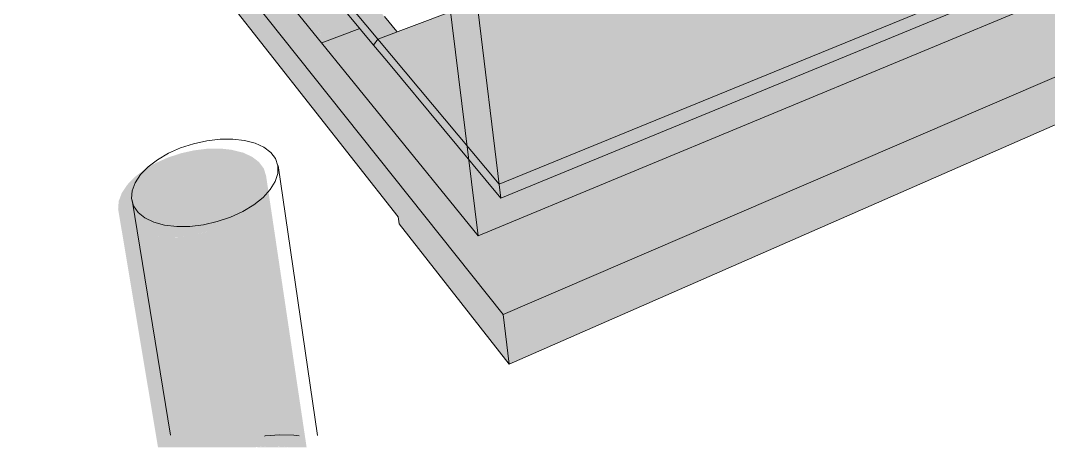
# Model space of a CAD drawing. Header units: inches. Extents: x -8026 to -8021, y -2777 to 2751.
# Drawn here: x -8022.3297 to -8022.0061, y 2749.8145 to 2749.9488 of the extents above; entities that cross this region are included whole.
import ezdxf

# ---------------------------------------------------------------- set-up
doc = ezdxf.new("R2010")
doc.units = ezdxf.units.IN
doc.header["$MEASUREMENT"] = 0
for name, color, linetype, lineweight in [('A-FLOR-OTLN', 51, 'Continuous', 13), ('L-SITE', 91, 'Continuous', 9), ('S-FNDN', 32, 'Continuous', 13)]:
    doc.layers.add(name, color=color, linetype=linetype, lineweight=lineweight)
for name, color, linetype, lineweight, transparency in [('A-FLOR-OTLN-1', 51, 'Continuous', 13, 0.4), ('A-WALL-PATT-3', 25, 'Continuous', 13, 0.4), ('L-SITE-1', 91, 'Continuous', 9, 0.4), ('S-FNDN-2', 25, 'Continuous', 13, 0.4)]:
    doc.layers.add(name, color=color, linetype=linetype, lineweight=lineweight, transparency=transparency)

msp = doc.modelspace()

# ---------------------------------------------------------------- hatches: boundary and pattern name
at = {"layer": 'A-FLOR-OTLN-1'}
for points in [[(-8022.22288, 2749.94624), (-8022.22347, 2749.95037), (-8022.22608, 2749.9535), (-8022.22813, 2749.95274), (-8022.22809, 2749.95251), (-8022.22621, 2749.95025)], [(-8022.21719, 2749.94286), (-8022.21105, 2749.94518), (-8022.22, 2749.95576), (-8022.22403, 2749.95426), (-8022.22347, 2749.95037), (-8022.21843, 2749.94434)], [(-8022.21855, 2749.94103), (-8022.21719, 2749.94286), (-8022.22347, 2749.95037), (-8022.22288, 2749.94624), (-8022.21857, 2749.94107)]]:
    msp.add_hatch(color=256, dxfattribs=at).paths.add_polyline_path(points, flags=0)
at = {"layer": 'A-WALL-PATT-3'}
h = msp.add_hatch(color=256, dxfattribs=at)
h.paths.add_polyline_path([(-8022.17298, 2749.88626), (-8021.88001, 2750.00807), (-8021.8998, 2750.02228), (-8022.07285, 2749.9526), (-8022.08867, 2749.96785), (-8022.08994, 2749.98184), (-8022.08532, 2749.98362), (-8022.08611, 2749.99251), (-8022.18185, 2749.95625), (-8022.17382, 2749.89289)], flags=0)
h.paths.add_polyline_path([(-8022.18606, 2749.98932), (-8022.14374, 2750.00461), (-8022.14687, 2750.03298), (-8022.15028, 2750.03072), (-8022.1497, 2750.02554), (-8022.14869, 2750.02457), (-8022.1485, 2750.02283), (-8022.15069, 2750.02205), (-8022.15581, 2750.02703), (-8022.16945, 2750.01796), (-8022.16897, 2750.01747), (-8022.16876, 2750.01571), (-8022.171, 2750.01492), (-8022.17219, 2750.01613), (-8022.18812, 2750.00554), (-8022.18614, 2749.99001)], flags=0)
h.paths.add_polyline_path([(-8022.05277, 2750.03755), (-8022.0048, 2750.05488), (-8022.00655, 2750.08575), (-8022.05513, 2750.06904), (-8022.05313, 2750.04233)], flags=0)
h.paths.add_polyline_path([(-8021.99558, 2750.05821), (-8021.95379, 2750.0733), (-8021.96334, 2750.08002), (-8021.9642, 2750.10029), (-8021.9645, 2750.10019), (-8021.96369, 2750.08044), (-8021.96557, 2750.08182), (-8021.96956, 2750.0804), (-8021.98673, 2750.09256), (-8021.99722, 2750.08896), (-8021.99564, 2750.05929)], flags=0)
msp.add_hatch(color=256, dxfattribs=at).paths.add_polyline_path([(-8022.23485, 2749.94174), (-8022.23855, 2749.96675), (-8022.23975, 2749.96992), (-8022.23904, 2749.97018), (-8022.24876, 2750.03562), (-8022.27505, 2750.05865), (-8022.30586, 2750.04902), (-8022.30526, 2750.04527), (-8022.30886, 2750.0496), (-8022.30947, 2750.05317), (-8022.32026, 2750.04983), (-8022.31964, 2750.04624), (-8022.23695, 2749.94434)], flags=0)
h = msp.add_hatch(color=256, dxfattribs=at)
h.paths.add_polyline_path([(-8022.18558, 2749.88102), (-8022.19486, 2749.95133), (-8022.21716, 2749.94288), (-8022.21857, 2749.94107), (-8022.22288, 2749.94624), (-8022.23485, 2749.94174), (-8022.18599, 2749.88153)], flags=0)
h.paths.add_polyline_path([(-8022.22691, 2749.97456), (-8022.20546, 2749.98231), (-8022.20781, 2749.99977), (-8022.2338, 2750.02252), (-8022.2296, 2749.9933)], flags=0)
h = msp.add_hatch(color=256, dxfattribs=at)
h.paths.add_polyline_path([(-8022.18558, 2749.88102), (-8022.17298, 2749.88626), (-8022.17849, 2749.89289), (-8022.18642, 2749.95452), (-8022.19486, 2749.95133), (-8022.18627, 2749.88626)], flags=0)
h.paths.add_polyline_path([(-8022.19546, 2749.98593), (-8022.19069, 2749.98765), (-8022.19129, 2749.99224), (-8022.19606, 2749.99053), (-8022.19588, 2749.98916)], flags=0)
at = {"layer": 'L-SITE-1'}
for points in [[(-8022.28469, 2749.88055), (-8022.28004, 2749.88065), (-8022.27616, 2749.88112), (-8022.27166, 2749.88217), (-8022.26757, 2749.88356), (-8022.26364, 2749.88537), (-8022.26013, 2749.8875), (-8022.25717, 2749.88987), (-8022.25486, 2749.89239), (-8022.25326, 2749.89497), (-8022.25243, 2749.89754), (-8022.25243, 2749.90012), (-8022.25313, 2749.90225), (-8022.25461, 2749.90425), (-8022.2568, 2749.90592), (-8022.2596, 2749.90721), (-8022.26329, 2749.90812), (-8022.26667, 2749.9085), (-8022.27071, 2749.90847), (-8022.27519, 2749.90791), (-8022.27914, 2749.90703), (-8022.28326, 2749.90568), (-8022.28714, 2749.90395), (-8022.29064, 2749.90191), (-8022.29365, 2749.89961), (-8022.29607, 2749.89713), (-8022.29779, 2749.89456), (-8022.29877, 2749.89198), (-8022.29896, 2749.88948), (-8022.29834, 2749.88715), (-8022.29693, 2749.88506), (-8022.29478, 2749.8833), (-8022.29195, 2749.88193), (-8022.28855, 2749.881), (-8022.28502, 2749.88059)], [(-8022.2568, 2749.81449), (-8022.25609, 2749.81453), (-8022.25142, 2749.81488), (-8022.24696, 2749.81474), (-8022.24507, 2749.81449), (-8022.23962, 2749.81449), (-8022.25239, 2749.89999), (-8022.25243, 2749.89754), (-8022.25326, 2749.89497), (-8022.25486, 2749.89239), (-8022.25717, 2749.88987), (-8022.26013, 2749.8875), (-8022.26364, 2749.88537), (-8022.26757, 2749.88356), (-8022.2568, 2749.81453)], [(-8022.28004, 2749.81449), (-8022.2568, 2749.81453), (-8022.26757, 2749.88356), (-8022.27179, 2749.88212), (-8022.27616, 2749.88112), (-8022.28051, 2749.88059), (-8022.28469, 2749.88055), (-8022.28855, 2749.881), (-8022.29195, 2749.88193), (-8022.29478, 2749.8833), (-8022.29693, 2749.88506), (-8022.29834, 2749.88715), (-8022.29896, 2749.88948), (-8022.2864, 2749.81449), (-8022.28051, 2749.81449)], [(-8022.25243, 2749.81449), (-8022.24559, 2749.81453), (-8022.24696, 2749.81474), (-8022.25177, 2749.81485), (-8022.25609, 2749.81449), (-8022.25269, 2749.81449)]]:
    msp.add_hatch(color=256, dxfattribs=at).paths.add_polyline_path(points, flags=0)
at = {"layer": 'S-FNDN'}
for points in [[(-8022.24331, 2749.93856), (-8022.23485, 2749.94174), (-8022.31964, 2750.04624), (-8022.32026, 2750.04983), (-8022.32967, 2750.04691), (-8022.24585, 2749.94174)], [(-8022.24153, 2749.92608), (-8022.24331, 2749.93856), (-8022.32967, 2750.04691), (-8022.3278, 2750.03575), (-8022.24824, 2749.9346)], [(-8022.17774, 2749.85629), (-8021.85927, 2749.9932), (-8021.88001, 2750.00807), (-8022.18558, 2749.88102), (-8022.20376, 2749.90342), (-8022.21251, 2749.89992), (-8022.18254, 2749.86232)], [(-8022.17583, 2749.84068), (-8021.84738, 2749.9846), (-8021.85927, 2749.9932), (-8022.17774, 2749.85629)], [(-8022.21251, 2749.89992), (-8022.20376, 2749.90342), (-8022.23485, 2749.94174), (-8022.24331, 2749.93856), (-8022.21834, 2749.90723)], [(-8022.21079, 2749.88699), (-8022.21251, 2749.89992), (-8022.24331, 2749.93856), (-8022.24153, 2749.92608), (-8022.21255, 2749.88923)], [(-8022.17583, 2749.84068), (-8022.17774, 2749.85629), (-8022.2125, 2749.89982), (-8022.2105, 2749.88485), (-8022.17778, 2749.84317)]]:
    msp.add_hatch(color=256, dxfattribs=at).paths.add_polyline_path(points, flags=0)
at = {"layer": 'S-FNDN-2'}
h = msp.add_hatch(color=256, dxfattribs=at)
h.paths.add_polyline_path([(-8022.23485, 2749.94174), (-8022.22288, 2749.94624), (-8022.23736, 2749.96365), (-8022.23855, 2749.96675), (-8022.23523, 2749.94434)], flags=0)
h.paths.add_polyline_path([(-8022.23904, 2749.97018), (-8022.22691, 2749.97456), (-8022.23821, 2750.05326), (-8022.25078, 2750.04923), (-8022.23948, 2749.97315)], flags=0)
h = msp.add_hatch(color=256, dxfattribs=at)
h.paths.add_polyline_path([(-8022.17298, 2749.88626), (-8022.18185, 2749.95625), (-8022.18642, 2749.95452), (-8022.17849, 2749.89289), (-8022.17793, 2749.89221)], flags=0)
h.paths.add_polyline_path([(-8022.19069, 2749.98765), (-8022.18606, 2749.98932), (-8022.19202, 2750.03618), (-8022.1977, 2750.04192), (-8022.19089, 2749.98916)], flags=0)

# ---------------------------------------------------------------- linework, layer by layer
at = {"layer": 'A-FLOR-OTLN'}
for p, q in [((-8022.21716, 2749.94288), (-8022.23975, 2749.96992)), ((-8022.21441, 2749.93606), (-8022.21855, 2749.94103))]:
    msp.add_line(p, q, dxfattribs=at)
at = {"layer": 'L-SITE'}
for p, q in [((-8022.24866, 2749.9031), (-8022.24866, 2749.90311)), ((-8022.24863, 2749.90314), (-8022.23617, 2749.81822)), ((-8022.28244, 2749.81834), (-8022.29459, 2749.89224)), ((-8022.24193, 2749.81811), (-8022.2436, 2749.8183))]:
    msp.add_line(p, q, dxfattribs=at)
for points in [[(-8022.24866, 2749.90311, 0), (-8022.24941, 2749.90533, 0), (-8022.2509, 2749.90729, 0), (-8022.25307, 2749.90894, 0), (-8022.25586, 2749.91021, 0), (-8022.25916, 2749.91107, 0), (-8022.26287, 2749.91148, 0), (-8022.26688, 2749.91145, 0), (-8022.27104, 2749.91096, 0), (-8022.27522, 2749.91003, 0), (-8022.27929, 2749.9087, 0)], [(-8022.27929, 2749.9087, 0), (-8022.28312, 2749.907, 0), (-8022.28657, 2749.90499, 0), (-8022.28954, 2749.90273, 0), (-8022.2919, 2749.90029, 0), (-8022.29359, 2749.89776, 0), (-8022.29454, 2749.89522, 0), (-8022.2947, 2749.89276, 0), (-8022.29407, 2749.89046, 0), (-8022.29266, 2749.88841, 0), (-8022.29052, 2749.88668, 0), (-8022.2877, 2749.88534, 0), (-8022.28432, 2749.88442, 0), (-8022.2805, 2749.88398, 0), (-8022.27636, 2749.88401, 0), (-8022.27205, 2749.88454, 0), (-8022.26774, 2749.88552, 0), (-8022.26357, 2749.88693, 0)], [(-8022.26357, 2749.88693, 0), (-8022.25969, 2749.88872, 0), (-8022.25623, 2749.89081, 0), (-8022.25332, 2749.89314, 0), (-8022.25105, 2749.89562, 0), (-8022.24949, 2749.89816, 0), (-8022.24869, 2749.90069, 0), (-8022.24866, 2749.9031, 0)], [(-8022.2436, 2749.8183, 0), (-8022.24803, 2749.81844, 0), (-8022.25265, 2749.8181, 0), (-8022.25288, 2749.81807, 0)]]:
    msp.add_polyline3d(points, dxfattribs=at)
at = {"layer": 'S-FNDN'}
for p, q in [((-8022.17849, 2749.89289), (-8022.19852, 2750.05811)), ((-8021.92544, 2750.05336), (-8022.21716, 2749.94288)), ((-8022.18558, 2749.88102), (-8022.20635, 2750.04805)), ((-8022.32967, 2750.04691), (-8022.17774, 2749.85629)), ((-8022.31964, 2750.04624), (-8022.18558, 2749.88102)), ((-8022.3278, 2750.03575), (-8022.21079, 2749.88699)), ((-8022.17902, 2749.89725), (-8021.88843, 2750.0161)), ((-8021.88547, 2750.01341), (-8022.17849, 2749.89289)), ((-8022.18558, 2749.88102), (-8021.87738, 2750.00916)), ((-8022.17774, 2749.85629), (-8021.85402, 2749.99545)), ((-8022.17583, 2749.84068), (-8021.84403, 2749.98607)), ((-8022.21855, 2749.94103), (-8022.23736, 2749.96365)), ((-8022.2112, 2749.94536), (-8022.21512, 2749.95)), ((-8022.23485, 2749.94174), (-8022.22288, 2749.94624)), ((-8022.21716, 2749.94288), (-8022.21855, 2749.94103)), ((-8022.21716, 2749.94288), (-8022.17902, 2749.89725)), ((-8022.17849, 2749.89289), (-8022.21441, 2749.93606)), ((-8022.2105, 2749.88485), (-8022.21079, 2749.88699)), ((-8022.17583, 2749.84068), (-8022.2105, 2749.88485)), ((-8022.17774, 2749.85629), (-8022.17583, 2749.84068))]:
    msp.add_line(p, q, dxfattribs=at)

doc.saveas('drawing.dxf')
